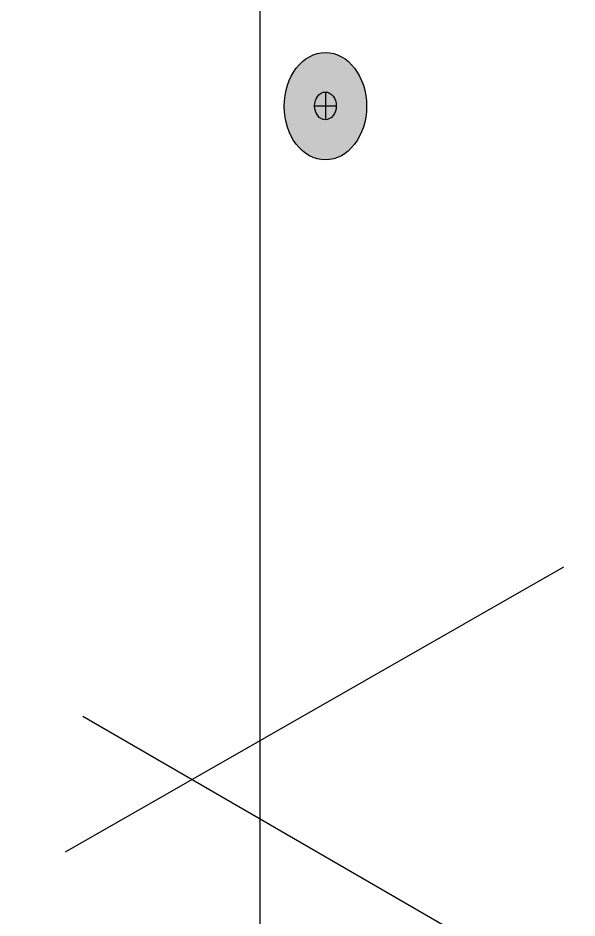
# Model space of a CAD drawing. Header units: inches. Extents: x -20.7 to 76.3, y -55.2 to 19.1.
# Drawn here: x 2.302 to 2.994, y 6.488 to 7.601 of the extents above; entities that cross this region are included whole.
import ezdxf

# ---------------------------------------------------------------- set-up
doc = ezdxf.new("R2010")
doc.units = ezdxf.units.IN
doc.header["$MEASUREMENT"] = 0
doc.layers.add('G-ANNO-TTLB', color=7, linetype='Continuous', lineweight=0)
doc.layers.add('TYVEK', color=7, linetype='Continuous', lineweight=0)

msp = doc.modelspace()

# ---------------------------------------------------------------- hatches: boundary and pattern name
at = {"layer": 'G-ANNO-TTLB', "true_color": 0xff00ff, "transparency": 33554687}
h = msp.add_hatch(color=6, dxfattribs=at)
edge = h.paths.add_edge_path()
edge.add_spline(control_points=[(20.0342, -15.1346), (20.0342, -15.1346), (-20.6658, -15.1346), (-20.6658, -15.1346), (-20.6658, -15.1346), (-20.6658, 19.0008), (-20.6658, 19.0008), (-20.6658, 19.0008), (20.0342, 19.0008), (20.0342, 19.0008), (20.0342, 19.0008), (20.0342, -15.1346), (20.0342, -15.1346)], knot_values=[0, 0, 0, 0, 1, 1, 1, 2, 2, 2, 3, 3, 3, 4, 4, 4, 4], degree=3, periodic=0)
edge = h.paths.add_edge_path()
edge.add_spline(control_points=[(-20.5408, 18.8757), (-20.5408, 18.8757), (-20.5408, -15.0095), (-20.5408, -15.0095), (-20.5408, -15.0095), (19.9092, -15.0095), (19.9092, -15.0095), (19.9092, -15.0095), (19.9092, 18.8757), (19.9092, 18.8757), (19.9092, 18.8757), (-20.5408, 18.8757), (-20.5408, 18.8757)], knot_values=[0, 0, 0, 0, 1, 1, 1, 2, 2, 2, 3, 3, 3, 4, 4, 4, 4], degree=3, periodic=0)
edge.add_line((-20.5408, 18.8757), (-20.5408, 18.8757))
at = {"layer": 'TYVEK', "true_color": 0x003b71, "transparency": 33554687}
h = msp.add_hatch(color=156, dxfattribs=at)
h.dxf.hatch_style = 2
edge = h.paths.add_edge_path()
edge.add_ellipse((2.6826, 7.4915), major_axis=(0, 0.0664), ratio=0.766948, start_angle=0, end_angle=360)

# ---------------------------------------------------------------- linework, layer by layer
at = {"layer": 'G-ANNO-TTLB'}
for points in [[(20.0342, -15.1346), (20.0342, -15.1346), (-20.6658, -15.1346), (-20.6658, -15.1346), (-20.6658, -15.1346), (-20.6658, 19.0008), (-20.6658, 19.0008), (-20.6658, 19.0008), (20.0342, 19.0008), (20.0342, 19.0008), (20.0342, 19.0008), (20.0342, -15.1346), (20.0342, -15.1346)], [(-20.5408, 18.8757), (-20.5408, 18.8757), (-20.5408, -15.0095), (-20.5408, -15.0095), (-20.5408, -15.0095), (19.9092, -15.0095), (19.9092, -15.0095), (19.9092, -15.0095), (19.9092, 18.8757), (19.9092, 18.8757), (19.9092, 18.8757), (-20.5408, 18.8757), (-20.5408, 18.8757)]]:
    msp.add_open_spline(points, degree=3, knots=[0, 0, 0, 0, 1, 1, 1, 2, 2, 2, 3, 3, 3, 4, 4, 4, 4], dxfattribs=at)
at = {"layer": 'TYVEK', "color": 18, "lineweight": 25, "true_color": 0x000000}
msp.add_line((2.6015, 11.8286), (2.6015, 5.9625), dxfattribs=at)
at = {"layer": 'TYVEK', "color": 252, "lineweight": 25, "true_color": 0x848484}
for p, q in [((2.6826, 7.5091), (2.6826, 7.4748)), ((2.6691, 7.4919), (2.6961, 7.4919))]:
    msp.add_line(p, q, dxfattribs=at)
at = {"layer": 'TYVEK', "color": 1, "lineweight": 25, "true_color": 0xff0000}
for p, q in [((2.9772, 6.9216), (2.361, 6.5694)), ((2.3827, 6.7374), (2.8519, 6.466))]:
    msp.add_line(p, q, dxfattribs=at)
at = {"layer": 'TYVEK', "color": 18, "lineweight": 25, "true_color": 0x000000}
msp.add_ellipse((2.6826, 7.4915), major_axis=(0, 0.0664), ratio=0.766948, dxfattribs=at)
at = {"layer": 'TYVEK', "color": 252, "lineweight": 25, "true_color": 0x848484}
msp.add_ellipse((2.6826, 7.4919), major_axis=(0, 0.0171), ratio=0.788846, dxfattribs=at)

doc.saveas('drawing.dxf')
